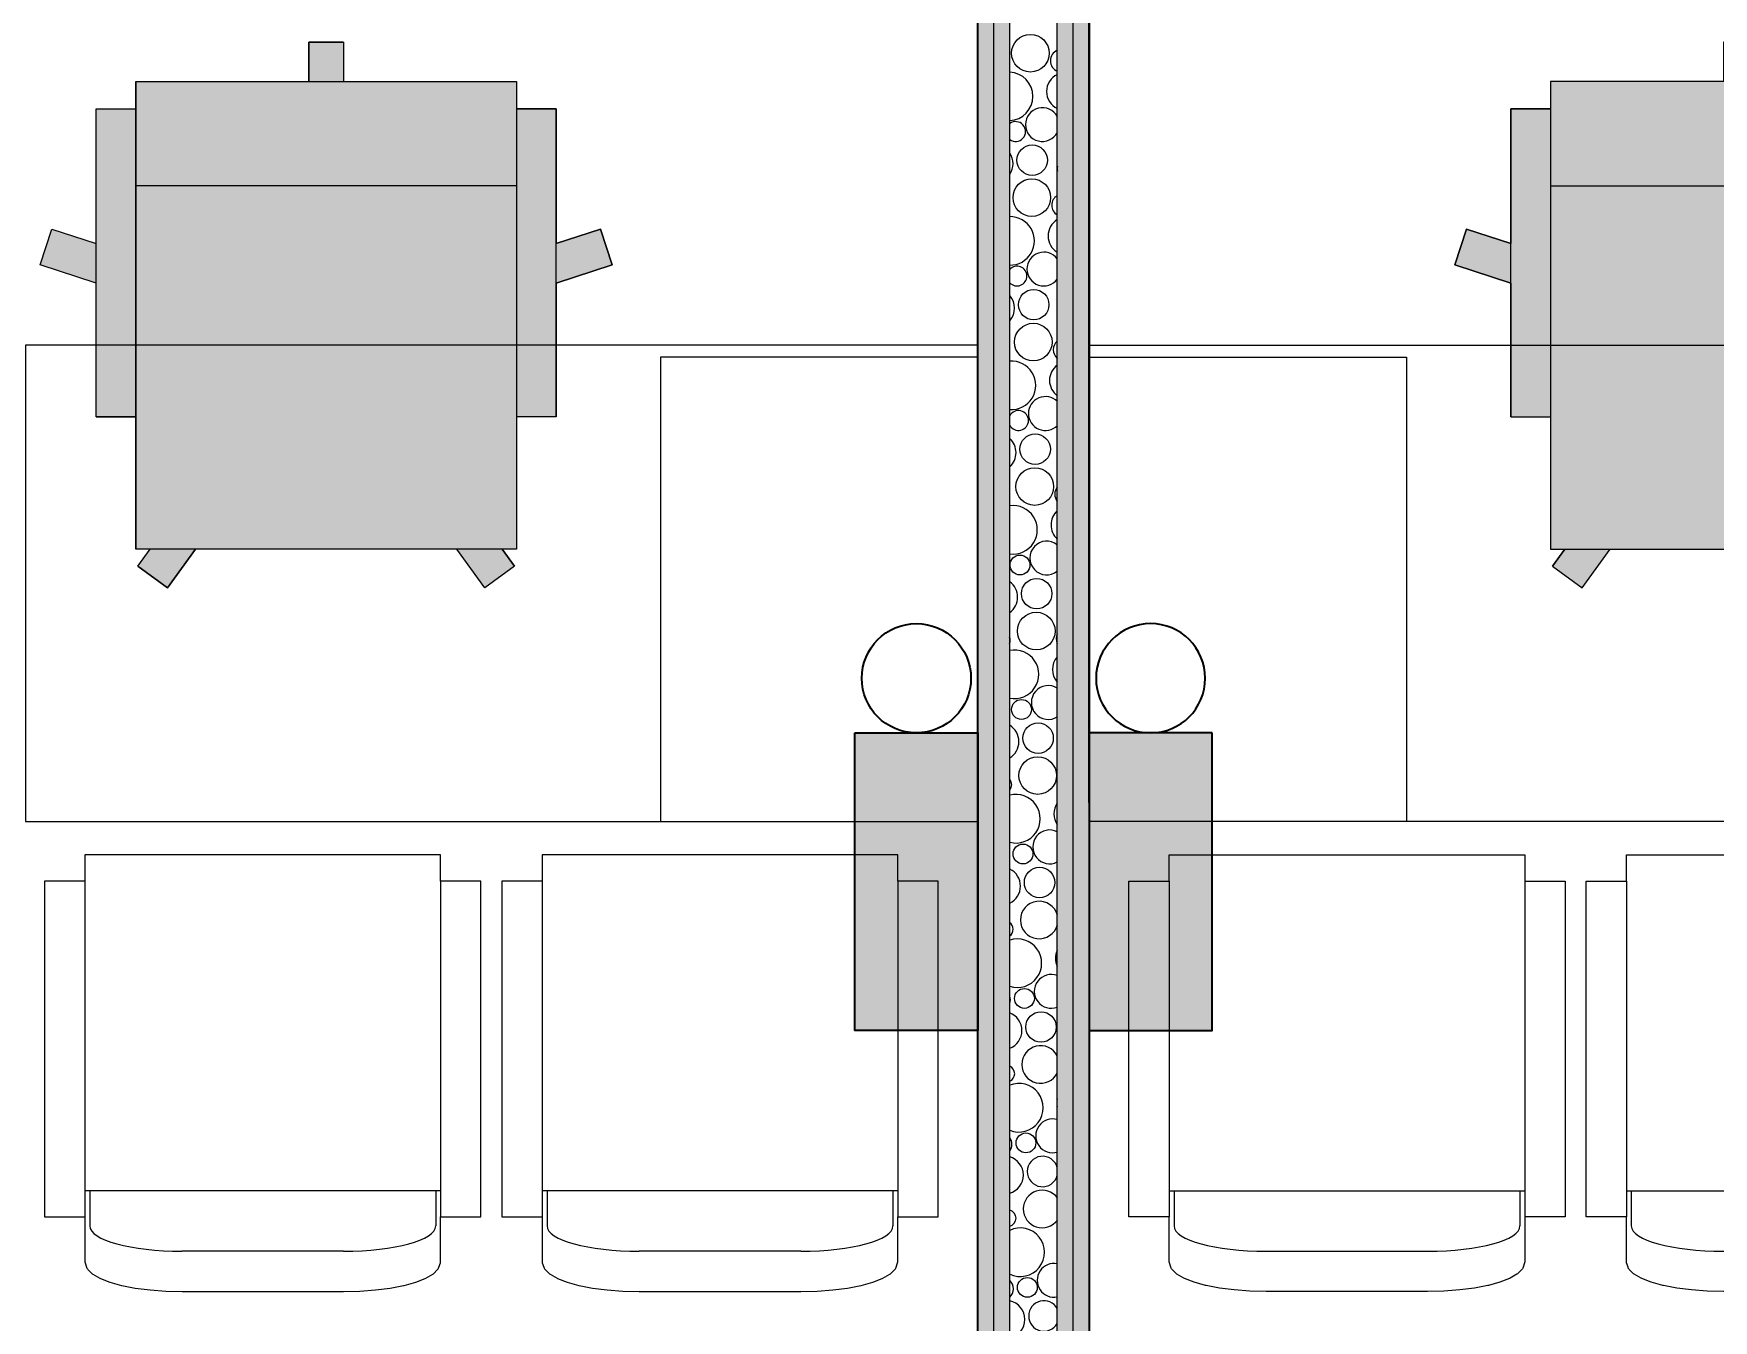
# Model space of a CAD drawing. Header units: metres. Extents: x -1783 to 21505, y -57 to 13660.
# Drawn here: x 13719 to 13930.7, y 11118.4 to 11280.5 of the extents above; entities that cross this region are included whole.
import ezdxf

# ---------------------------------------------------------------- set-up
doc = ezdxf.new("R2010")
doc.units = ezdxf.units.M
doc.header["$MEASUREMENT"] = 0
for name, color, linetype, lineweight in [('Bombeiro', 1, 'Continuous', 0), ('MOBILIÁRIO_Caneta_No__96', 252, 'Continuous', 0), ('PAREDE CONSTRUIR_Caneta_No__241', 7, 'Continuous', 13), ('PAREDE CONSTRUIR_Caneta_No__96', 252, 'Continuous', 0)]:
    doc.layers.add(name, color=color, linetype=linetype, lineweight=lineweight)
for name, color, linetype in [('colorida chamar atenção', 10, 'Continuous'), ('cotas', 7, 'Continuous'), ('COTAS EXECUTIVO.EXEC', 7, 'Continuous'), ('MOBILIÁRIO', 7, 'Continuous'), ('PAREDE CONSTRUIR', 7, 'Continuous')]:
    doc.layers.add(name, color=color, linetype=linetype)
doc.layers.add('MOBILIÁRIO_Caneta_No__19', color=7, linetype='Continuous', lineweight=0, true_color=0xe9e9e9)
doc.styles.add('R80', font='romans.shx', dxfattribs={"height": 10})
doc.dimstyles.new('1-50', dxfattribs={"dimtxt": 10, "dimasz": 5, "dimexe": 10, "dimexo": 10, "dimgap": 3, "dimtad": 1, "dimdec": 1, "dimrnd": 1, "dimdsep": 46, "dimtxsty": 'R80', "dimblk": 'DOT', "dimcen": 0, "dimclrd": 252, "dimclre": 252, "dimclrt": 252, "dimadec": 0, "dimazin": 0, "dimtfac": 1, "dimtdec": 1, "dimtix": 1, "dimtmove": 2, "dimatfit": 3, "dimldrblk": 'DOT', "dimfxl": 1, "dimtolj": 1, "dimarcsym": 0})

# ---------------------------------------------------------------- blocks, each defined once
blk = doc.blocks.new('_Dot')
at = {"color": 0, "linetype": 'ByBlock', "lineweight": -2}
blk.add_line((-0.5, 0), (-1, 0), dxfattribs=at)
at = {"color": 0, "linetype": 'ByBlock', "const_width": 0.5}
blk.add_lwpolyline([(-0.25, 0, 1), (0.25, 0, 1)], format="xyb", close=True, dxfattribs=at)
blk = doc.blocks.new('*D7209')
at = {"layer": 'COTAS EXECUTIVO.EXEC', "color": 252, "lineweight": -2, "transparency": 16777216}
for p, q in [((13673.84, 11341.25), (13105.31, 11341.25)), ((13115.31, 11336.25), (13115.31, 11175.79)), ((13115.31, 11011.11), (13115.31, 11144.08)), ((14073.86, 11006.11), (13105.31, 11006.11))]:
    blk.add_line(p, q, dxfattribs=at)
at = {"layer": 'COTAS EXECUTIVO.EXEC', "color": 252, "lineweight": -2, "transparency": 16777216, "xscale": 5, "yscale": 5, "zscale": 5}
for p, rotation in [((13115.31, 11341.25), 90), ((13115.31, 11006.11), 270)]:
    blk.add_blockref('_Dot', p, dxfattribs=dict(at, rotation=rotation))
at = {"layer": 'COTAS EXECUTIVO.EXEC', "color": 252, "transparency": 16777216, "insert": (13115.31, 11159.94), "char_height": 10, "attachment_point": 5, "rotation": 90, "style": 'R80'}
blk.add_mtext('\\A1;335', dxfattribs=at)
blk = doc.blocks.new('*D7321')
at = {"layer": 'COTAS EXECUTIVO.EXEC', "color": 252, "lineweight": -2, "transparency": 16777216}
for p, q in [((13693.84, 11341.25), (14275.71, 11341.25)), ((14265.71, 11336.25), (14265.71, 11175.79)), ((14265.71, 11011.11), (14265.71, 11144.08)), ((14093.86, 11006.11), (14275.71, 11006.11))]:
    blk.add_line(p, q, dxfattribs=at)
at = {"layer": 'COTAS EXECUTIVO.EXEC', "color": 252, "lineweight": -2, "transparency": 16777216, "xscale": 5, "yscale": 5, "zscale": 5}
for p, rotation in [((14265.71, 11341.25), 90), ((14265.71, 11006.11), 270)]:
    blk.add_blockref('_Dot', p, dxfattribs=dict(at, rotation=rotation))
at = {"layer": 'COTAS EXECUTIVO.EXEC', "color": 252, "transparency": 16777216, "insert": (14265.71, 11159.94), "char_height": 10, "attachment_point": 5, "rotation": 90, "style": 'R80'}
blk.add_mtext('\\A1;335', dxfattribs=at)
blk = doc.blocks.new('*D7344')
at = {"layer": 'COTAS EXECUTIVO.EXEC', "color": 252, "lineweight": -2, "transparency": 16777216}
for p, q in [((13527.67, 11183.68), (13527.67, 11427.39)), ((13838.01, 11183.68), (13838.01, 11427.39)), ((13532.67, 11417.39), (13653.24, 11417.39)), ((13833.01, 11417.39), (13684.95, 11417.39))]:
    blk.add_line(p, q, dxfattribs=at)
at = {"layer": 'COTAS EXECUTIVO.EXEC', "color": 252, "lineweight": -2, "transparency": 16777216, "xscale": 5, "yscale": 5, "zscale": 5, "rotation": 180}
blk.add_blockref('_Dot', (13527.67, 11417.39), dxfattribs=at)
at = {"layer": 'COTAS EXECUTIVO.EXEC', "color": 252, "lineweight": -2, "transparency": 16777216, "xscale": 5, "yscale": 5, "zscale": 5}
blk.add_blockref('_Dot', (13838.01, 11417.39), dxfattribs=at)
at = {"layer": 'COTAS EXECUTIVO.EXEC', "color": 252, "transparency": 16777216, "insert": (13669.1, 11417.39), "char_height": 10, "attachment_point": 5, "style": 'R80'}
blk.add_mtext('\\A1;310', dxfattribs=at)
blk = doc.blocks.new('*D7345')
at = {"layer": 'COTAS EXECUTIVO.EXEC', "color": 252, "lineweight": -2, "transparency": 16777216}
for p, q in [((13838.01, 11183.68), (13838.01, 11427.39)), ((13852.01, 11183.68), (13852.01, 11427.39)), ((13833.01, 11417.39), (13828.01, 11417.39)), ((13838.01, 11417.39), (13852.01, 11417.39)), ((13857.01, 11417.39), (13862.01, 11417.39))]:
    blk.add_line(p, q, dxfattribs=at)
at = {"layer": 'COTAS EXECUTIVO.EXEC', "color": 252, "lineweight": -2, "transparency": 16777216, "xscale": 5, "yscale": 5, "zscale": 5}
blk.add_blockref('_Dot', (13838.01, 11417.39), dxfattribs=at)
at = {"layer": 'COTAS EXECUTIVO.EXEC', "color": 252, "lineweight": -2, "transparency": 16777216, "xscale": 5, "yscale": 5, "zscale": 5, "rotation": 180}
blk.add_blockref('_Dot', (13852.01, 11417.39), dxfattribs=at)
at = {"layer": 'COTAS EXECUTIVO.EXEC', "color": 252, "transparency": 16777216, "insert": (13820.29, 11417.39), "char_height": 10, "attachment_point": 5, "style": 'R80'}
blk.add_mtext('\\A1;14', dxfattribs=at)
blk = doc.blocks.new('*D7346')
at = {"layer": 'COTAS EXECUTIVO.EXEC', "color": 252, "lineweight": -2, "transparency": 16777216}
for p, q in [((13852.01, 11183.68), (13852.01, 11427.39)), ((14163.84, 11183.68), (14163.84, 11427.39)), ((13857.01, 11417.39), (13978.32, 11417.39)), ((14158.84, 11417.39), (14010.04, 11417.39))]:
    blk.add_line(p, q, dxfattribs=at)
at = {"layer": 'COTAS EXECUTIVO.EXEC', "color": 252, "lineweight": -2, "transparency": 16777216, "xscale": 5, "yscale": 5, "zscale": 5, "rotation": 180}
blk.add_blockref('_Dot', (13852.01, 11417.39), dxfattribs=at)
at = {"layer": 'COTAS EXECUTIVO.EXEC', "color": 252, "lineweight": -2, "transparency": 16777216, "xscale": 5, "yscale": 5, "zscale": 5}
blk.add_blockref('_Dot', (14163.84, 11417.39), dxfattribs=at)
at = {"layer": 'COTAS EXECUTIVO.EXEC', "color": 252, "transparency": 16777216, "insert": (13994.18, 11417.39), "char_height": 10, "attachment_point": 5, "style": 'R80'}
blk.add_mtext('\\A1;312', dxfattribs=at)
blk = doc.blocks.new('*D7353')
at = {"layer": 'COTAS EXECUTIVO.EXEC', "color": 252, "lineweight": -2, "transparency": 16777216}
for p, q in [((13807.84, 11351.25), (13807.84, 11403.4)), ((13838.01, 11183.68), (13838.01, 11403.4)), ((13802.84, 11393.4), (13797.84, 11393.4)), ((13807.84, 11393.4), (13838.01, 11393.4)), ((13843.01, 11393.4), (13848.01, 11393.4))]:
    blk.add_line(p, q, dxfattribs=at)
at = {"layer": 'COTAS EXECUTIVO.EXEC', "color": 252, "lineweight": -2, "transparency": 16777216, "xscale": 5, "yscale": 5, "zscale": 5}
blk.add_blockref('_Dot', (13807.84, 11393.4), dxfattribs=at)
at = {"layer": 'COTAS EXECUTIVO.EXEC', "color": 252, "lineweight": -2, "transparency": 16777216, "xscale": 5, "yscale": 5, "zscale": 5, "rotation": 180}
blk.add_blockref('_Dot', (13838.01, 11393.4), dxfattribs=at)
at = {"layer": 'COTAS EXECUTIVO.EXEC', "color": 252, "transparency": 16777216, "insert": (13822.52, 11393.4), "char_height": 10, "attachment_point": 5, "style": 'R80'}
blk.add_mtext('\\A1;30', dxfattribs=at)
blk = doc.blocks.new('*D7354')
at = {"layer": 'COTAS EXECUTIVO.EXEC', "color": 252, "lineweight": -2, "transparency": 16777216}
for p, q in [((13852.01, 11183.68), (13852.01, 11396.4)), ((13882.92, 11351.25), (13882.92, 11396.4)), ((13847.01, 11386.4), (13842.01, 11386.4)), ((13852.01, 11386.4), (13882.92, 11386.4)), ((13887.92, 11386.4), (13892.92, 11386.4))]:
    blk.add_line(p, q, dxfattribs=at)
at = {"layer": 'COTAS EXECUTIVO.EXEC', "color": 252, "lineweight": -2, "transparency": 16777216, "xscale": 5, "yscale": 5, "zscale": 5}
blk.add_blockref('_Dot', (13852.01, 11386.4), dxfattribs=at)
at = {"layer": 'COTAS EXECUTIVO.EXEC', "color": 252, "lineweight": -2, "transparency": 16777216, "xscale": 5, "yscale": 5, "zscale": 5, "rotation": 180}
blk.add_blockref('_Dot', (13882.92, 11386.4), dxfattribs=at)
at = {"layer": 'COTAS EXECUTIVO.EXEC', "color": 252, "transparency": 16777216, "insert": (13879.31, 11393.4), "char_height": 10, "attachment_point": 5, "style": 'R80'}
blk.add_mtext('\\A1;31', dxfattribs=at)
blk = doc.blocks.new('iluminação')
at = {"layer": 'colorida chamar atenção'}
blk.add_hatch(color=256, dxfattribs=at).paths.add_polyline_path([(15.52, 37.5), (0, 37.5), (0, 0), (15.52, 0)])
blk.add_lwpolyline([(0, 37.5), (15.52, 37.5), (15.52, 0), (0, 0)], close=True, dxfattribs=at)
blk.add_circle((7.76, 44.38), 6.88, dxfattribs=at)
blk = doc.blocks.new('*X67')
at = {"layer": 'PAREDE CONSTRUIR_Caneta_No__96', "color": 252, "linetype": 'Continuous', "lineweight": 0}
for centre, radius in [((-47.4063, -47.9322), 0.0237), ((-47.404, -48.067), 0.0192), ((-47.4045, -48.1141), 0.0237), ((-47.4021, -48.249), 0.0192), ((-47.4026, -48.2961), 0.0237), ((-47.4003, -48.431), 0.0192), ((-47.4008, -48.4781), 0.0237), ((-47.4194, -48.5769), 0.0125), ((-47.3984, -48.613), 0.0192), ((-47.3989, -48.6601), 0.0237), ((-47.4175, -48.7589), 0.0125), ((-47.3966, -48.795), 0.0192), ((-47.3971, -48.8421), 0.0237), ((-47.4156, -48.9409), 0.0125), ((-47.3947, -48.9769), 0.0192), ((-47.4138, -49.1229), 0.0125), ((-47.3929, -49.1589), 0.0192), ((-47.4119, -49.3049), 0.0125), ((-47.4101, -49.4869), 0.0125)]:
    blk.add_circle(centre, radius, dxfattribs=at)
for centre, radius, start, end in [((-47.3668, -47.9417), 0.0143, 112.7913, 247.2087), ((-47.4338, -47.9866), 0.0306, 272.648, 87.352), ((-47.362, -47.9804), 0.0239, 115.7648, 244.2352), ((-47.3912, -48.0221), 0.0213, 27.5545, 332.4455), ((-47.4249, -48.0309), 0.0125, 233.536, 126.464), ((-47.452, -48.0714), 0.0239, 325.3887, 34.6113), ((-47.3419, -48.0776), 0.0306, 174.0192, 185.9808), ((-47.365, -48.1237), 0.0143, 121.1356, 238.8644), ((-47.4319, -48.1686), 0.0306, 269.1767, 90.8233), ((-47.3601, -48.1624), 0.0239, 120.8236, 239.1764), ((-47.3894, -48.2041), 0.0213, 36.9234, 323.0766), ((-47.4231, -48.2129), 0.0125, 222.082, 137.918), ((-47.4501, -48.2534), 0.0239, 318.1855, 41.8145), ((-47.3631, -48.3057), 0.0143, 130.2974, 229.7026), ((-47.4301, -48.3506), 0.0306, 265.7023, 94.2977), ((-47.3583, -48.3444), 0.0239, 126.1651, 233.8349), ((-47.3875, -48.3861), 0.0213, 44.5771, 315.4229), ((-47.4212, -48.3949), 0.0125, 207.1198, 152.8802), ((-47.4483, -48.4354), 0.0239, 311.8812, 48.1188), ((-47.3613, -48.4877), 0.0143, 140.9362, 219.0638), ((-47.4282, -48.5326), 0.0306, 262.212, 97.788), ((-47.3564, -48.5264), 0.0239, 131.9, 228.1), ((-47.3857, -48.5681), 0.0213, 51.305, 308.695), ((-47.4464, -48.6174), 0.0239, 306.1478, 53.8522), ((-47.442, -48.6718), 0.0103, 338.4338, 21.5662), ((-47.3594, -48.6697), 0.0143, 154.9764, 205.0236), ((-47.4264, -48.7146), 0.0306, 258.6923, 101.3077), ((-47.3546, -48.7084), 0.0239, 138.2064, 221.7936), ((-47.3838, -48.7501), 0.0213, 57.4496, 302.5504), ((-47.4446, -48.7994), 0.0239, 300.8073, 59.1927), ((-47.4401, -48.8538), 0.0103, 318.649, 41.351), ((-47.4245, -48.8966), 0.0306, 255.1288, 104.8712), ((-47.3527, -48.8904), 0.0239, 145.4133, 214.5867), ((-47.382, -48.932), 0.0213, 63.198, 296.802), ((-47.4427, -48.9814), 0.0239, 295.7493, 64.2507), ((-47.3952, -49.0241), 0.0237, 14.9386, 345.0614), ((-47.4383, -49.0358), 0.0103, 304.8451, 55.1549), ((-47.4227, -49.0786), 0.0306, 251.5053, 108.4947), ((-47.3509, -49.0724), 0.0239, 154.288, 205.712), ((-47.3801, -49.114), 0.0213, 68.6677, 291.3323), ((-47.4457, -49.1247), 0.0143, 338.9452, 21.0548), ((-47.4409, -49.1634), 0.0239, 290.8987, 69.1013), ((-47.3934, -49.2061), 0.0237, 27.3979, 332.6021), ((-47.4364, -49.2178), 0.0103, 293.0816, 66.9184), ((-47.4208, -49.2606), 0.0306, 247.8034, 112.1966), ((-47.349, -49.2544), 0.0239, 168.1545, 191.8455), ((-47.3783, -49.296), 0.0213, 73.94, 286.06), ((-47.4439, -49.3067), 0.0143, 323.4702, 36.5298), ((-47.439, -49.3454), 0.0239, 286.2004, 73.7996), ((-47.391, -49.3409), 0.0192, 13.6272, 346.3728), ((-47.3915, -49.3881), 0.0237, 35.9566, 324.0434), ((-47.4346, -49.3997), 0.0103, 282.2821, 77.7179), ((-47.419, -49.4426), 0.0306, 244.001, 115.999), ((-47.3764, -49.478), 0.0213, 79.0757, 280.9243), ((-47.442, -49.4887), 0.0143, 312.3655, 47.6345), ((-47.4372, -49.5273), 0.0239, 281.6118, 78.3882), ((-47.3892, -49.5229), 0.0192, 28.9332, 331.0668)]:
    blk.add_arc(centre, radius, start, end, dxfattribs=at)
blk = doc.blocks.new('Office Chair 04 10[51]_6', base_point=(-47.9366, -48.6002))
at = {"layer": 'MOBILIÁRIO_Caneta_No__19', "linetype": 'Continuous', "lineweight": 0, "true_color": 0xe9e9e9}
blk.add_hatch(color=254, dxfattribs=at).paths.add_polyline_path([(-48.5839, -48.0022), (-48.5839, -48.1718), (-48.6396, -48.1537), (-48.6543, -48.1988), (-48.5839, -48.2217), (-48.5839, -48.3901), (-48.5339, -48.3901), (-48.5339, -48.5569), (-48.5156, -48.5569), (-48.5313, -48.5785), (-48.494, -48.6056), (-48.4585, -48.5569), (-48.1292, -48.5569), (-48.0938, -48.6056), (-48.0564, -48.5785), (-48.0721, -48.5569), (-48.0539, -48.5569), (-48.0539, -48.3901), (-48.0039, -48.3901), (-48.0039, -48.2217), (-47.9334, -48.1988), (-47.9481, -48.1537), (-48.0039, -48.1718), (-48.0039, -48.0022), (-48.0539, -48.0022), (-48.0539, -47.9678), (-48.2719, -47.9678), (-48.2719, -47.9184), (-48.3159, -47.9184), (-48.3159, -47.9678), (-48.5339, -47.9678), (-48.5339, -48.0022)])
at = {"layer": 'MOBILIÁRIO_Caneta_No__96', "color": 252, "linetype": 'Continuous', "lineweight": 0}
for p, q in [((-48.2719, -47.9184), (-48.3159, -47.9184)), ((-48.3159, -47.9184), (-48.3159, -47.9678)), ((-48.2719, -47.9184), (-48.2719, -47.9678)), ((-48.5339, -47.9678), (-48.0539, -47.9678)), ((-48.5339, -47.9678), (-48.5339, -48.5569)), ((-48.5339, -48.5569), (-48.5339, -47.9678)), ((-48.5339, -47.9678), (-48.5339, -48.5569)), ((-48.0539, -47.9678), (-48.0539, -48.5569)), ((-48.0539, -47.9678), (-48.0539, -48.5569)), ((-48.5839, -48.3901), (-48.5839, -48.0022)), ((-48.5839, -48.0022), (-48.5339, -48.0022)), ((-48.0039, -48.0022), (-48.0539, -48.0022)), ((-48.0039, -48.3901), (-48.0039, -48.0022)), ((-48.0539, -48.0993), (-48.5339, -48.0993)), ((-48.6543, -48.1988), (-48.6396, -48.1537)), ((-48.6396, -48.1537), (-48.5839, -48.1718)), ((-47.9481, -48.1537), (-48.0039, -48.1718)), ((-47.9334, -48.1988), (-47.9481, -48.1537)), ((-48.5839, -48.2217), (-48.6543, -48.1988)), ((-48.0039, -48.2217), (-47.9334, -48.1988)), ((-48.5839, -48.3901), (-48.5339, -48.3901)), ((-48.5839, -48.3901), (-48.5339, -48.3901)), ((-48.0039, -48.3901), (-48.0539, -48.3901)), ((-48.0039, -48.3901), (-48.0539, -48.3901)), ((-48.0539, -48.5569), (-48.5339, -48.5569)), ((-48.5313, -48.5785), (-48.5156, -48.5569)), ((-48.494, -48.6056), (-48.4585, -48.5569)), ((-48.0938, -48.6056), (-48.1292, -48.5569)), ((-48.0564, -48.5785), (-48.0721, -48.5569)), ((-48.5313, -48.5785), (-48.494, -48.6056)), ((-48.0564, -48.5785), (-48.0938, -48.6056))]:
    blk.add_line(p, q, dxfattribs=at)
at = {"layer": 'MOBILIÁRIO_Caneta_No__96', "color": 252, "linetype": 'Continuous', "lineweight": 0, "flags": 128}
blk.add_lwpolyline([(-48.5839, -48.0022), (-48.5339, -48.0022), (-48.5339, -47.9678), (-48.3159, -47.9678), (-48.3159, -47.9184), (-48.2719, -47.9184), (-48.2719, -47.9678), (-48.0539, -47.9678), (-48.0539, -48.0022), (-48.0039, -48.0022), (-48.0039, -48.1718), (-47.9481, -48.1537), (-47.9334, -48.1988), (-48.0039, -48.2217), (-48.0039, -48.3901), (-48.0539, -48.3901), (-48.0539, -48.5569), (-48.0721, -48.5569), (-48.0564, -48.5785), (-48.0938, -48.6056), (-48.1292, -48.5569), (-48.4585, -48.5569), (-48.494, -48.6056), (-48.5313, -48.5785), (-48.5156, -48.5569), (-48.5339, -48.5569), (-48.5339, -48.3901), (-48.5839, -48.3901), (-48.5839, -48.2217), (-48.6543, -48.1988), (-48.6396, -48.1537), (-48.5839, -48.1718)], close=True, dxfattribs=at)
blk = doc.blocks.new('Armchair 01 26[52]_6', base_point=(-47.5225, -48.9421))
at = {"layer": 'MOBILIÁRIO_Caneta_No__96', "color": 252, "linetype": 'Continuous', "lineweight": 0}
for p, q in [((-48.0216, -48.9751), (-48.0216, -49.3981)), ((-47.5734, -48.9751), (-47.5734, -49.3981)), ((-47.5734, -49.3651), (-48.0216, -49.3651)), ((-48.0155, -49.3651), (-48.0155, -49.4096)), ((-47.5795, -49.3651), (-47.5795, -49.4096)), ((-47.6956, -49.4413), (-47.8993, -49.4413))]:
    blk.add_line(p, q, dxfattribs=at)
at = {"layer": 'MOBILIÁRIO_Caneta_No__96', "color": 252, "linetype": 'Continuous', "lineweight": 0, "flags": 128}
blk.add_lwpolyline([(-47.8992, -49.4921), (-47.6958, -49.4921), (-47.6752, -49.4916), (-47.6554, -49.4901), (-47.6368, -49.4878), (-47.62, -49.4846), (-47.6194, -49.4844), (-47.6047, -49.4805), (-47.5929, -49.4759), (-47.5921, -49.4755), (-47.5833, -49.4704), (-47.5825, -49.4698), (-47.577, -49.4643), (-47.5764, -49.4635), (-47.5758, -49.4626), (-47.5755, -49.4616), (-47.5736, -49.4559), (-47.5734, -49.4548), (-47.5734, -49.4543), (-47.5734, -49.3982), (-47.5225, -49.3982), (-47.5225, -48.9751), (-47.5734, -48.9751), (-47.5734, -48.9421), (-48.0216, -48.9421), (-48.0216, -48.9751), (-48.0725, -48.9751), (-48.0725, -49.3982), (-48.0216, -49.3982), (-48.0216, -49.4543), (-48.0215, -49.4548), (-48.0214, -49.4559), (-48.0195, -49.4616), (-48.0191, -49.4626), (-48.0186, -49.4635), (-48.0179, -49.4643), (-48.0125, -49.4698), (-48.0117, -49.4704), (-48.0029, -49.4755), (-48.0021, -49.4759), (-47.9903, -49.4805), (-47.9756, -49.4844), (-47.975, -49.4846), (-47.9582, -49.4878), (-47.9396, -49.4901), (-47.9198, -49.4916)], close=True, dxfattribs=at)
at = {"layer": 'MOBILIÁRIO_Caneta_No__96', "color": 252, "linetype": 'Continuous', "lineweight": 0}
for centre, start_param, end_param in [((-47.8993, -49.4096), 3.141593, 4.712389), ((-47.6956, -49.4096), 4.712389, 6.283185)]:
    blk.add_ellipse(centre, major_axis=(0.1161, 0), ratio=0.273279, start_param=start_param, end_param=end_param, dxfattribs=at)
blk = doc.blocks.new('Armchair 01 26[53]_6', base_point=(-48.0987, -48.9421))
at = {"layer": 'MOBILIÁRIO_Caneta_No__96', "color": 252, "linetype": 'Continuous', "lineweight": 0}
for p, q in [((-48.5978, -48.9751), (-48.5978, -49.3981)), ((-48.1496, -48.9751), (-48.1496, -49.3981)), ((-48.1496, -49.3651), (-48.5978, -49.3651)), ((-48.5917, -49.3651), (-48.5917, -49.4096)), ((-48.1557, -49.3651), (-48.1557, -49.4096)), ((-48.2719, -49.4413), (-48.4756, -49.4413))]:
    blk.add_line(p, q, dxfattribs=at)
at = {"layer": 'MOBILIÁRIO_Caneta_No__96', "color": 252, "linetype": 'Continuous', "lineweight": 0, "flags": 128}
blk.add_lwpolyline([(-48.4754, -49.4921), (-48.272, -49.4921), (-48.2514, -49.4916), (-48.2316, -49.4901), (-48.213, -49.4878), (-48.1962, -49.4846), (-48.1956, -49.4844), (-48.1809, -49.4805), (-48.1691, -49.4759), (-48.1683, -49.4755), (-48.1595, -49.4704), (-48.1587, -49.4698), (-48.1533, -49.4643), (-48.1526, -49.4635), (-48.1521, -49.4626), (-48.1517, -49.4616), (-48.1498, -49.4559), (-48.1497, -49.4548), (-48.1496, -49.4543), (-48.1496, -49.3982), (-48.0987, -49.3982), (-48.0987, -48.9751), (-48.1496, -48.9751), (-48.1496, -48.9421), (-48.5978, -48.9421), (-48.5978, -48.9751), (-48.6487, -48.9751), (-48.6487, -49.3982), (-48.5978, -49.3982), (-48.5978, -49.4543), (-48.5978, -49.4548), (-48.5976, -49.4559), (-48.5957, -49.4616), (-48.5954, -49.4626), (-48.5948, -49.4635), (-48.5942, -49.4643), (-48.5887, -49.4698), (-48.5879, -49.4704), (-48.5791, -49.4755), (-48.5783, -49.4759), (-48.5665, -49.4805), (-48.5518, -49.4844), (-48.5512, -49.4846), (-48.5344, -49.4878), (-48.5158, -49.4901), (-48.496, -49.4916)], close=True, dxfattribs=at)
at = {"layer": 'MOBILIÁRIO_Caneta_No__96', "color": 252, "linetype": 'Continuous', "lineweight": 0}
for centre, start_param, end_param in [((-48.4756, -49.4096), 3.141593, 4.712389), ((-48.2719, -49.4096), 4.712389, 6.283185)]:
    blk.add_ellipse(centre, major_axis=(0.1161, 0), ratio=0.273279, start_param=start_param, end_param=end_param, dxfattribs=at)
blk = doc.blocks.new('Office Chair 04 10[62]_6', base_point=(-46.8682, -48.6002))
at = {"layer": 'MOBILIÁRIO_Caneta_No__19', "linetype": 'Continuous', "lineweight": 0, "true_color": 0xe9e9e9}
blk.add_hatch(color=254, dxfattribs=at).paths.add_polyline_path([(-46.2209, -48.0022), (-46.2709, -48.0022), (-46.2709, -47.9678), (-46.4889, -47.9678), (-46.4889, -47.9184), (-46.5329, -47.9184), (-46.5329, -47.9678), (-46.7509, -47.9678), (-46.7509, -48.0022), (-46.8009, -48.0022), (-46.8009, -48.1718), (-46.8566, -48.1537), (-46.8713, -48.1988), (-46.8009, -48.2217), (-46.8009, -48.3901), (-46.7509, -48.3901), (-46.7509, -48.5569), (-46.7326, -48.5569), (-46.7483, -48.5785), (-46.711, -48.6056), (-46.6755, -48.5569), (-46.3462, -48.5569), (-46.3108, -48.6056), (-46.2734, -48.5785), (-46.2892, -48.5569), (-46.2709, -48.5569), (-46.2709, -48.3901), (-46.2209, -48.3901), (-46.2209, -48.2217), (-46.1504, -48.1988), (-46.1651, -48.1537), (-46.2209, -48.1718)])
at = {"layer": 'MOBILIÁRIO_Caneta_No__96', "color": 252, "linetype": 'Continuous', "lineweight": 0}
for p, q in [((-46.5329, -47.9184), (-46.5329, -47.9678)), ((-46.5329, -47.9184), (-46.4889, -47.9184)), ((-46.4889, -47.9184), (-46.4889, -47.9678)), ((-46.2709, -47.9678), (-46.7509, -47.9678)), ((-46.7509, -47.9678), (-46.7509, -48.5569)), ((-46.7509, -47.9678), (-46.7509, -48.5569)), ((-46.2709, -47.9678), (-46.2709, -48.5569)), ((-46.2709, -48.5569), (-46.2709, -47.9678)), ((-46.2709, -47.9678), (-46.2709, -48.5569)), ((-46.8009, -48.3901), (-46.8009, -48.0022)), ((-46.8009, -48.0022), (-46.7509, -48.0022)), ((-46.2209, -48.0022), (-46.2709, -48.0022)), ((-46.2209, -48.3901), (-46.2209, -48.0022)), ((-46.7509, -48.0993), (-46.2709, -48.0993)), ((-46.8713, -48.1988), (-46.8566, -48.1537)), ((-46.8566, -48.1537), (-46.8009, -48.1718)), ((-46.1651, -48.1537), (-46.2209, -48.1718)), ((-46.1504, -48.1988), (-46.1651, -48.1537)), ((-46.8009, -48.2217), (-46.8713, -48.1988)), ((-46.2209, -48.2217), (-46.1504, -48.1988)), ((-46.8009, -48.3901), (-46.7509, -48.3901)), ((-46.8009, -48.3901), (-46.7509, -48.3901)), ((-46.2209, -48.3901), (-46.2709, -48.3901)), ((-46.2209, -48.3901), (-46.2709, -48.3901)), ((-46.7509, -48.5569), (-46.2709, -48.5569)), ((-46.7483, -48.5785), (-46.7326, -48.5569)), ((-46.711, -48.6056), (-46.6755, -48.5569)), ((-46.3108, -48.6056), (-46.3462, -48.5569)), ((-46.2734, -48.5785), (-46.2892, -48.5569)), ((-46.7483, -48.5785), (-46.711, -48.6056)), ((-46.2734, -48.5785), (-46.3108, -48.6056))]:
    blk.add_line(p, q, dxfattribs=at)
at = {"layer": 'MOBILIÁRIO_Caneta_No__96', "color": 252, "linetype": 'Continuous', "lineweight": 0, "flags": 128}
blk.add_lwpolyline([(-46.2209, -48.0022), (-46.2709, -48.0022), (-46.2709, -47.9678), (-46.4889, -47.9678), (-46.4889, -47.9184), (-46.5329, -47.9184), (-46.5329, -47.9678), (-46.7509, -47.9678), (-46.7509, -48.0022), (-46.8009, -48.0022), (-46.8009, -48.1718), (-46.8566, -48.1537), (-46.8713, -48.1988), (-46.8009, -48.2217), (-46.8009, -48.3901), (-46.7509, -48.3901), (-46.7509, -48.5569), (-46.7326, -48.5569), (-46.7483, -48.5785), (-46.711, -48.6056), (-46.6755, -48.5569), (-46.3462, -48.5569), (-46.3108, -48.6056), (-46.2734, -48.5785), (-46.2892, -48.5569), (-46.2709, -48.5569), (-46.2709, -48.3901), (-46.2209, -48.3901), (-46.2209, -48.2217), (-46.1504, -48.1988), (-46.1651, -48.1537), (-46.2209, -48.1718)], close=True, dxfattribs=at)
blk = doc.blocks.new('Armchair 01 26[63]_6', base_point=(-47.2822, -48.9421))
at = {"layer": 'MOBILIÁRIO_Caneta_No__96', "color": 252, "linetype": 'Continuous', "lineweight": 0}
for p, q in [((-47.2313, -48.9751), (-47.2313, -49.3981)), ((-46.7832, -48.9751), (-46.7832, -49.3981)), ((-47.2313, -49.3651), (-46.7832, -49.3651)), ((-47.2252, -49.3651), (-47.2252, -49.4096)), ((-46.7893, -49.3651), (-46.7893, -49.4096)), ((-47.1091, -49.4413), (-46.9054, -49.4413))]:
    blk.add_line(p, q, dxfattribs=at)
at = {"layer": 'MOBILIÁRIO_Caneta_No__96', "color": 252, "linetype": 'Continuous', "lineweight": 0, "flags": 128}
blk.add_lwpolyline([(-46.9056, -49.4921), (-47.1089, -49.4921), (-47.1295, -49.4916), (-47.1493, -49.4901), (-47.1679, -49.4878), (-47.1847, -49.4846), (-47.1854, -49.4844), (-47.2, -49.4805), (-47.2119, -49.4759), (-47.2127, -49.4755), (-47.2215, -49.4704), (-47.2223, -49.4698), (-47.2277, -49.4643), (-47.2284, -49.4635), (-47.2289, -49.4626), (-47.2292, -49.4616), (-47.2311, -49.4559), (-47.2313, -49.4548), (-47.2313, -49.4543), (-47.2313, -49.3982), (-47.2822, -49.3982), (-47.2822, -48.9751), (-47.2313, -48.9751), (-47.2313, -48.9421), (-46.7832, -48.9421), (-46.7832, -48.9751), (-46.7322, -48.9751), (-46.7322, -49.3982), (-46.7832, -49.3982), (-46.7832, -49.4543), (-46.7832, -49.4548), (-46.7834, -49.4559), (-46.7852, -49.4616), (-46.7856, -49.4626), (-46.7861, -49.4635), (-46.7868, -49.4643), (-46.7922, -49.4698), (-46.793, -49.4704), (-46.8018, -49.4755), (-46.8026, -49.4759), (-46.8145, -49.4805), (-46.8291, -49.4844), (-46.8297, -49.4846), (-46.8465, -49.4878), (-46.8651, -49.4901), (-46.885, -49.4916)], close=True, dxfattribs=at)
at = {"layer": 'MOBILIÁRIO_Caneta_No__96', "color": 252, "linetype": 'Continuous', "lineweight": 0}
for centre, start_param, end_param in [((-47.1091, -49.4096), 3.141593, 4.712389), ((-46.9054, -49.4096), 4.712389, 6.283185)]:
    blk.add_ellipse(centre, major_axis=(0.1161, 0), ratio=0.273279, start_param=start_param, end_param=end_param, dxfattribs=at)
blk = doc.blocks.new('Armchair 01 26[64]_6', base_point=(-46.706, -48.9421))
at = {"layer": 'MOBILIÁRIO_Caneta_No__96', "color": 252, "linetype": 'Continuous', "lineweight": 0}
for p, q in [((-46.6551, -48.9751), (-46.6551, -49.3981)), ((-46.207, -48.9751), (-46.207, -49.3981)), ((-46.6551, -49.3651), (-46.207, -49.3651)), ((-46.649, -49.3651), (-46.649, -49.4096)), ((-46.2131, -49.3651), (-46.2131, -49.4096)), ((-46.5329, -49.4413), (-46.3292, -49.4413))]:
    blk.add_line(p, q, dxfattribs=at)
at = {"layer": 'MOBILIÁRIO_Caneta_No__96', "color": 252, "linetype": 'Continuous', "lineweight": 0, "flags": 128}
blk.add_lwpolyline([(-46.3294, -49.4921), (-46.5327, -49.4921), (-46.5533, -49.4916), (-46.5731, -49.4901), (-46.5917, -49.4878), (-46.6085, -49.4846), (-46.6092, -49.4844), (-46.6238, -49.4805), (-46.6357, -49.4759), (-46.6365, -49.4755), (-46.6453, -49.4704), (-46.646, -49.4698), (-46.6515, -49.4643), (-46.6522, -49.4635), (-46.6527, -49.4626), (-46.653, -49.4616), (-46.6549, -49.4559), (-46.6551, -49.4548), (-46.6551, -49.4543), (-46.6551, -49.3982), (-46.706, -49.3982), (-46.706, -48.9751), (-46.6551, -48.9751), (-46.6551, -48.9421), (-46.207, -48.9421), (-46.207, -48.9751), (-46.156, -48.9751), (-46.156, -49.3982), (-46.207, -49.3982), (-46.207, -49.4543), (-46.207, -49.4548), (-46.2072, -49.4559), (-46.209, -49.4616), (-46.2094, -49.4626), (-46.2099, -49.4635), (-46.2106, -49.4643), (-46.216, -49.4698), (-46.2168, -49.4704), (-46.2256, -49.4755), (-46.2264, -49.4759), (-46.2383, -49.4805), (-46.2529, -49.4844), (-46.2535, -49.4846), (-46.2703, -49.4878), (-46.2889, -49.4901), (-46.3087, -49.4916)], close=True, dxfattribs=at)
at = {"layer": 'MOBILIÁRIO_Caneta_No__96', "color": 252, "linetype": 'Continuous', "lineweight": 0}
for centre, start_param, end_param in [((-46.5329, -49.4096), 3.141593, 4.712389), ((-46.3292, -49.4096), 4.712389, 6.283185)]:
    blk.add_ellipse(centre, major_axis=(0.1161, 0), ratio=0.273279, start_param=start_param, end_param=end_param, dxfattribs=at)

msp = doc.modelspace()

# ---------------------------------------------------------------- hatches: boundary and pattern name
at = {"layer": 'cotas'}
h = msp.add_hatch(color=7, dxfattribs=at)
h.dxf.hatch_style = 1
h.paths.add_polyline_path([(21504.961, 13659.963), (10304.961, 13659.963), (10304.961, 5739.963), (21504.961, 5739.963)])
h.paths.add_polyline_path([(10571.627, 13593.296), (21371.627, 13593.296), (21371.627, 5806.63), (10571.627, 5806.63)], flags=16)
at = {"layer": 'PAREDE CONSTRUIR', "linetype": 'Continuous', "lineweight": 0, "true_color": 0xffffff}
for points in [[(13840.008, 11006.112), (13840.008, 11341.251), (13838.008, 11341.251), (13838.008, 11006.112)], [(13842.008, 11006.112), (13842.008, 11341.251), (13840.008, 11341.251), (13840.008, 11006.112)], [(13850.008, 11006.112), (13850.008, 11341.251), (13848.008, 11341.251), (13848.008, 11006.112)], [(13852.008, 11006.112), (13852.008, 11341.251), (13850.008, 11341.251), (13850.008, 11006.112)]]:
    msp.add_hatch(color=7, dxfattribs=at).paths.add_polyline_path(points)

# ---------------------------------------------------------------- linework, layer by layer
at = {"layer": 'COTAS EXECUTIVO.EXEC', "flags": 128}
for points in [[(13838.008, 11341.251), (13527.675, 11341.251), (13527.675, 11006.112), (13838.008, 11006.112)], [(14162.341, 11341.251), (13852.008, 11341.251), (13852.008, 11006.112), (14162.341, 11006.112)]]:
    msp.add_lwpolyline(points, close=True, dxfattribs=at)
at = {"layer": 'MOBILIÁRIO_Caneta_No__96', "color": 252, "linetype": 'Continuous', "lineweight": 0}
for p, q in [((13837.987, 11239.751), (13797.987, 11239.751)), ((13797.987, 11239.751), (13797.987, 11181.251)), ((13852.029, 11239.751), (13892.029, 11239.751)), ((13892.029, 11239.751), (13892.029, 11181.251))]:
    msp.add_line(p, q, dxfattribs=at)
at = {"layer": 'MOBILIÁRIO_Caneta_No__96', "color": 252, "linetype": 'Continuous', "lineweight": 0, "flags": 128}
for points in [[(13717.987, 11181.251), (13837.987, 11181.251), (13837.987, 11241.251), (13717.987, 11241.251)], [(13972.029, 11181.251), (13852.029, 11181.251), (13852.029, 11241.251), (13972.029, 11241.251)]]:
    msp.add_lwpolyline(points, close=True, dxfattribs=at)
at = {"layer": 'PAREDE CONSTRUIR_Caneta_No__241', "color": 7, "linetype": 'Continuous', "lineweight": 13}
for p, q in [((13840.008, 11006.112), (13840.008, 11341.251)), ((13842.008, 11006.112), (13842.008, 11341.251)), ((13848.008, 11006.112), (13848.008, 11341.251)), ((13850.008, 11006.112), (13850.008, 11341.251))]:
    msp.add_line(p, q, dxfattribs=at)
at = {"layer": 'PAREDE CONSTRUIR_Caneta_No__241', "color": 7, "linetype": 'Continuous', "lineweight": 13, "flags": 128}
for points in [[(13838.008, 11341.251), (13838.008, 11006.112)], [(13852.008, 11006.112), (13852.008, 11341.251)]]:
    msp.add_lwpolyline(points, dxfattribs=at)

# ---------------------------------------------------------------- block references
at = {"layer": 'Bombeiro'}
msp.add_blockref('iluminação', (13822.487, 11154.931), dxfattribs=at)
at = {"layer": 'Bombeiro', "xscale": -1}
msp.add_blockref('iluminação', (13867.529, 11154.931), dxfattribs=at)
at = {"layer": 'MOBILIÁRIO', "color": 252, "linetype": 'Continuous', "lineweight": 0, "xscale": 100, "yscale": 100, "zscale": 100}
for name, p in [('Armchair 01 26[53]_6', (13775.374, 11177.063)), ('Armchair 01 26[52]_6', (13832.995, 11177.063)), ('Armchair 01 26[63]_6', (13857.021, 11177.063)), ('Armchair 01 26[64]_6', (13914.641, 11177.063))]:
    msp.add_blockref(name, p, dxfattribs=at)
at = {"layer": 'MOBILIÁRIO_Caneta_No__96', "color": 252, "linetype": 'Continuous', "lineweight": 0, "xscale": 100, "yscale": 100, "zscale": 100}
for name, p in [('Office Chair 04 10[51]_6', (13791.588, 11211.248)), ('Office Chair 04 10[62]_6', (13898.428, 11211.248))]:
    msp.add_blockref(name, p, dxfattribs=at)
at = {"layer": 'PAREDE CONSTRUIR', "color": 7, "lineweight": 13, "xscale": 100, "yscale": 100, "zscale": 100}
msp.add_blockref('*X67', (18585.245, 16071.269), dxfattribs=at)

# ---------------------------------------------------------------- dimensions: what is measured, and where the dimension line sits
at = {"layer": 'COTAS EXECUTIVO.EXEC'}
for base, p1, p2, picture, middle in [((13838.008, 11417.385), (13527.675, 11173.681), (13838.008, 11173.681), '*D7344', (13669.095, 11417.385)), ((13852.008, 11417.385), (13838.008, 11173.681), (13852.008, 11173.681), '*D7345', (13820.291, 11417.385)), ((14163.841, 11417.385), (13852.008, 11173.681), (14163.841, 11173.681), '*D7346', (13994.178, 11417.385)), ((13838.008, 11393.399), (13807.841, 11341.251), (13838.008, 11173.681), '*D7353', (13822.524, 11393.399)), ((13882.925, 11386.399), (13852.008, 11173.681), (13882.925, 11341.251), '*D7354', (13879.314, 11393.399))]:
    dim = msp.add_linear_dim(base=base, p1=p1, p2=p2, dimstyle='1-50', dxfattribs=at)
    dim.commit()
    dim.dimension.update_dxf_attribs({"geometry": picture, "text_midpoint": middle, "dimtype": 160})
for base, picture, middle in [((13115.31, 11341.251), '*D7209', (13115.31, 11159.935)), ((14265.712, 11341.251), '*D7321', (14265.712, 11159.935))]:
    dim = msp.add_linear_dim(base=base, p1=(14083.863, 11006.112), p2=(13683.841, 11341.251), angle=90, dimstyle='1-50', dxfattribs=at)
    dim.commit()
    dim.dimension.update_dxf_attribs({"geometry": picture, "text_midpoint": middle, "dimtype": 160})

doc.saveas('drawing.dxf')
